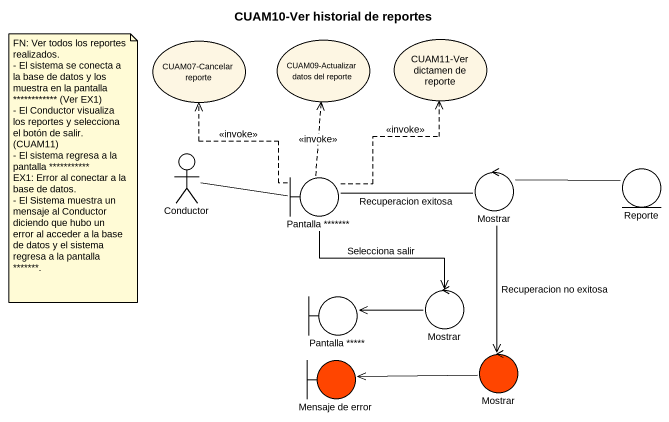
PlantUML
@startuml
title CUAM10-Ver historial de reportes
usecase "CUAM07-Cancelar reporte" as CUAM07_Cancelar_reporte
usecase "CUAM09-Actualizar datos del reporte" as CUAM09_Actualizar_datos_del
usecase "CUAM11-Ver dictamen de reporte" as CUAM11_Ver_dictamen_de
actor Conductor
boundary "Pantalla ~**~**~***" as Pantalla
control Mostrar
entity Reporte
boundary "Pantalla ~**~***" as Pantalla_2
control "Mostrar" as Mostrar_2
control "Mostrar" as Mostrar_3 #FF4500
boundary "Mensaje de error" as Mensaje_de_error #FF4500
Conductor -right- Pantalla
Pantalla .up.> CUAM07_Cancelar_reporte : <<invoke>>
Pantalla .up.> CUAM09_Actualizar_datos_del : <<invoke>>
Pantalla .up.> CUAM11_Ver_dictamen_de : <<invoke>>
Pantalla --> Mostrar_2 : Selecciona salir
Mostrar -left- Pantalla : Recuperacion exitosa
Mostrar --> Mostrar_3 : Recuperacion no exitosa
Reporte -left- Mostrar
Mostrar_2 -left-> Pantalla_2
Mostrar_3 -left-> Mensaje_de_error
note as N1
  FN: Ver todos los reportes realizados.
  - El sistema se conecta a la base de datos y los muestra en la pantalla ~**~**~**~**~**~** (Ver EX1)
  - El Conductor visualiza los reportes y selecciona el botón de salir. (CUAM11)
  - El sistema regresa a la pantalla ~**~**~**~**~***
  EX1: Error al conectar a la base de datos.
  - El Sistema muestra un mensaje al Conductor diciendo que hubo un error al acceder a la base de datos y el sistema regresa a la pantalla ~**~**~***.
end note
@enduml
